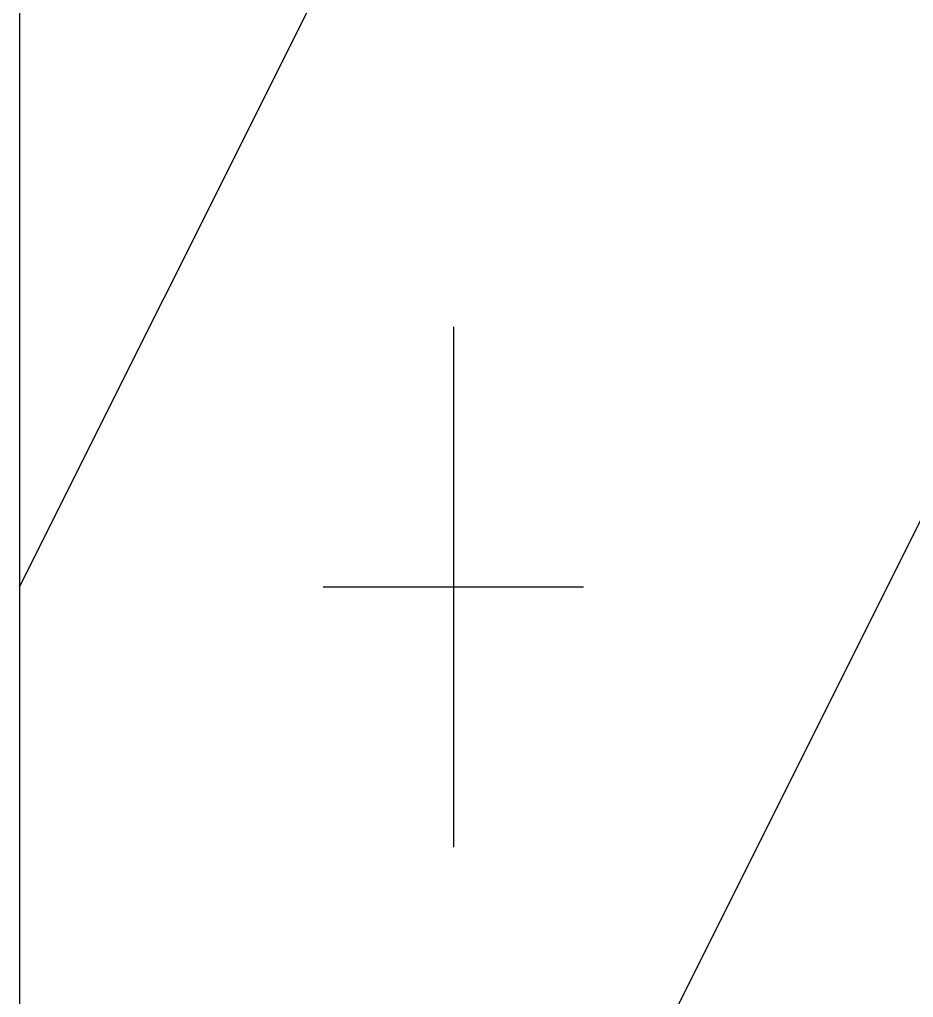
# Model space of a CAD drawing. Header units: millimetres. Extents: x -1499 to 6658, y -12483 to -6008.
# Drawn here: x 1419.007 to 1422.098, y -11006.525 to -11003.143 of the extents above; entities that cross this region are included whole.
import ezdxf

# ---------------------------------------------------------------- set-up
doc = ezdxf.new("R2010")
doc.units = ezdxf.units.MM
doc.layers.add('Layer', color=7, linetype='Continuous')

# ---------------------------------------------------------------- blocks, each defined once
blk = doc.blocks.new('TB-7')
at = {"layer": 'Layer'}
for points in [[(-1, -1.3), (-0.5, -0.8)], [(-1, -2.3), (0.5, -0.8)], [(-1, -0.8), (-1, -14.3), (1, -14.3), (1, -0.8), (-1, -0.8)], [(-0.5, -1.15), (-0.5, -1.45)], [(-0.65, -1.3), (-0.35, -1.3)]]:
    blk.add_lwpolyline(points, dxfattribs=at)

msp = doc.modelspace()

# ---------------------------------------------------------------- block references
at = {"xscale": 3, "yscale": 6, "zscale": 3}
msp.add_blockref('TB-7', (1422.0072, -10997.3052), dxfattribs=at)

doc.saveas('drawing.dxf')
